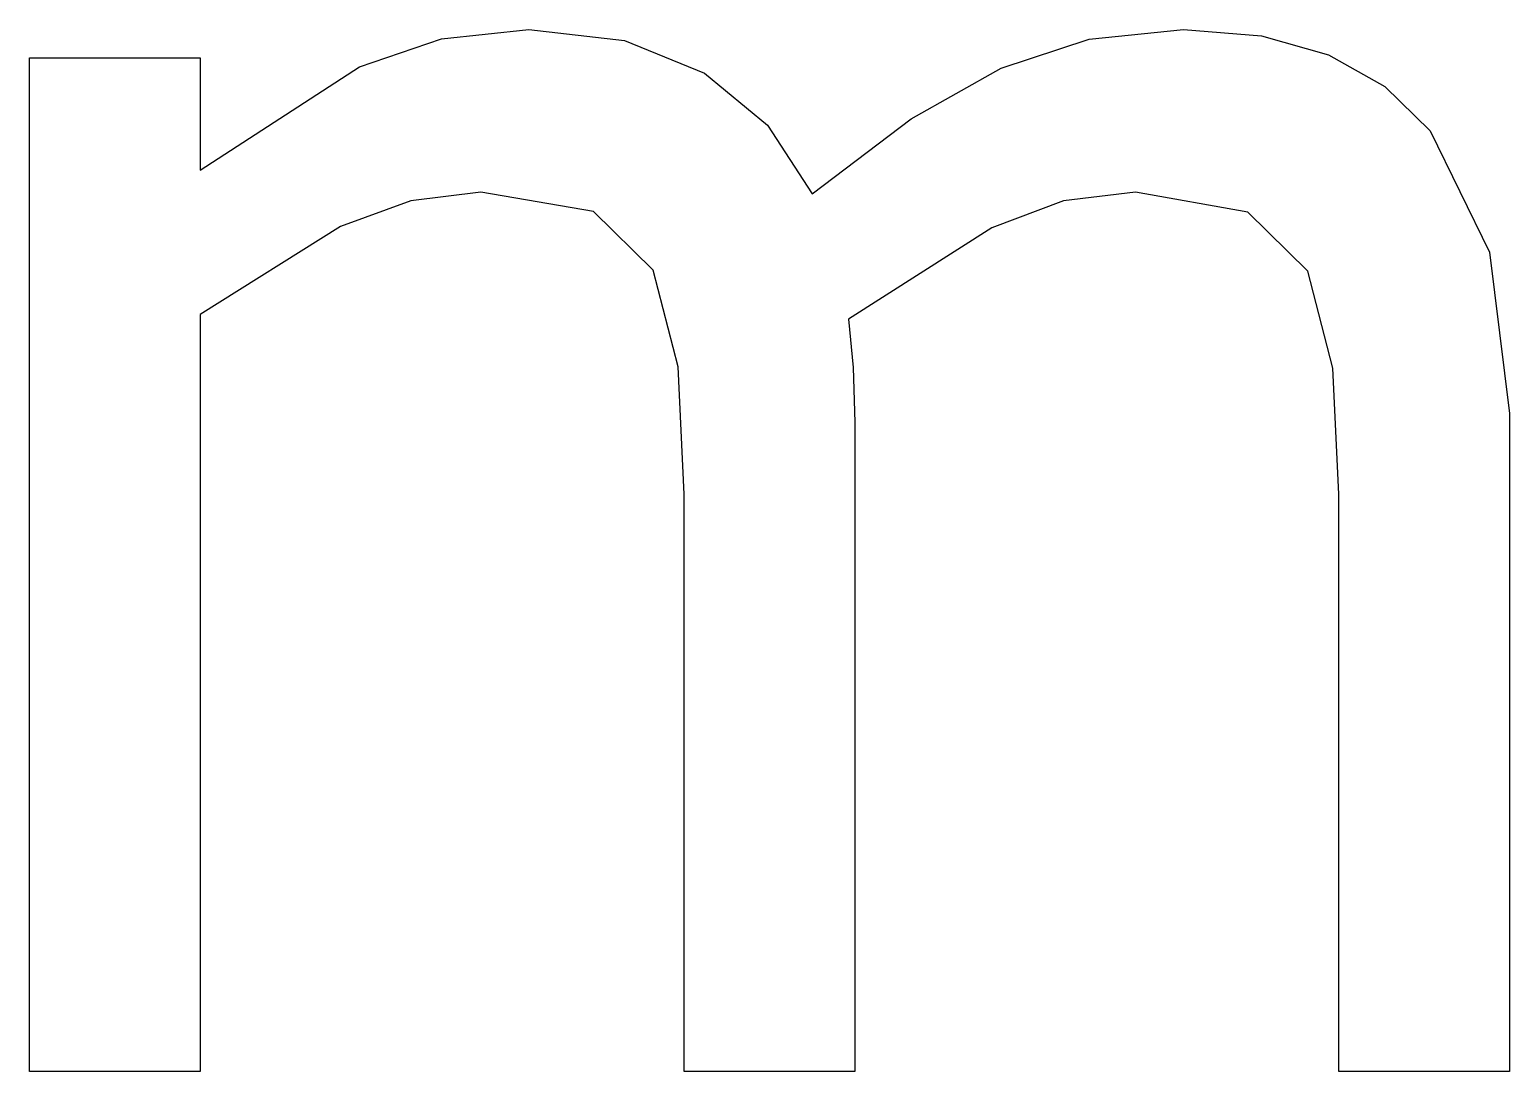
# Model space of a CAD drawing. Header units: metres. Extents: x -101 to 101, y 0 to 142.
import ezdxf

# ---------------------------------------------------------------- set-up
doc = ezdxf.new("R2010")
doc.units = ezdxf.units.M

msp = doc.modelspace()

# ---------------------------------------------------------------- linework, layer by layer
at = {"layer": 'COMPONENT0'}
for p, q in [((-44.55, 140.35), (-32.69, 141.62)), ((-32.69, 141.62), (-19.69, 140.14)), ((43.45, 140.31), (56.25, 141.62)), ((56.25, 141.62), (66.86, 140.76)), ((66.86, 140.76), (75.97, 138.18)), ((-55.7, 136.56), (-44.55, 140.35)), ((-19.69, 140.14), (-8.82, 135.7)), ((31.46, 136.38), (43.45, 140.31)), ((-100.54, 0), (-100.54, 137.79)), ((-100.54, 137.79), (-77.35, 137.79)), ((-77.35, 137.79), (-77.35, 122.5)), ((75.97, 138.18), (83.6, 133.88)), ((-77.35, 122.5), (-55.7, 136.56)), ((-8.82, 135.7), (-0.26, 128.63)), ((19.24, 129.48), (31.46, 136.38)), ((83.6, 133.88), (89.75, 127.86)), ((5.8, 119.29), (19.24, 129.48)), ((-0.26, 128.63), (5.8, 119.29)), ((89.75, 127.86), (97.84, 111.38)), ((-39.23, 119.54), (-48.74, 118.36)), ((-23.93, 116.88), (-39.23, 119.54)), ((49.71, 119.54), (39.97, 118.32)), ((65.01, 116.82), (49.71, 119.54)), ((-48.74, 118.36), (-58.29, 114.85)), ((-15.79, 108.93), (-23.93, 116.88)), ((39.97, 118.32), (30.22, 114.66)), ((73.15, 108.8), (65.01, 116.82)), ((-58.29, 114.85), (-77.35, 102.88)), ((30.22, 114.66), (10.73, 102.27)), ((97.84, 111.38), (100.54, 89.44)), ((-12.4, 95.79), (-15.79, 108.93)), ((76.55, 95.6), (73.15, 108.8)), ((-77.35, 102.88), (-77.35, 0)), ((10.73, 102.27), (11.35, 95.67)), ((-11.6, 78.46), (-12.4, 95.79)), ((11.35, 95.67), (11.6, 88.2)), ((77.35, 78.46), (76.55, 95.6)), ((100.54, 89.44), (100.54, 0)), ((11.6, 88.2), (11.6, 0)), ((-11.6, 0), (-11.6, 78.46)), ((77.35, 0), (77.35, 78.46)), ((-77.35, 0), (-100.54, 0)), ((11.6, 0), (-11.6, 0)), ((100.54, 0), (77.35, 0))]:
    msp.add_line(p, q, dxfattribs=at)

doc.saveas('drawing.dxf')
